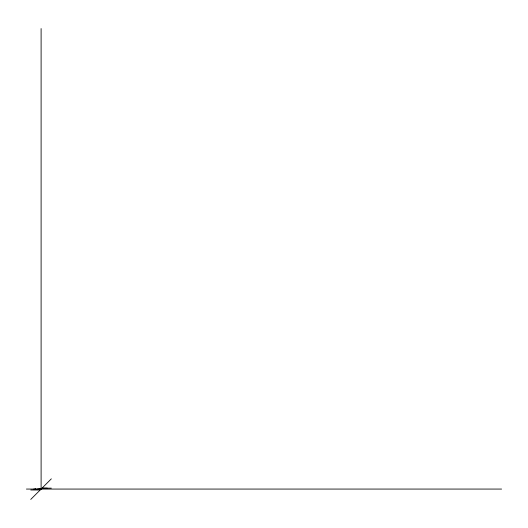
<?xml version="1.0" encoding="UTF-8"?>
<svg xmlns="http://www.w3.org/2000/svg" width="528" height="528" viewBox="0 0 528 528"><rect width="100%" height="100%" fill="white"/><g stroke="black" fill="none" stroke-linecap="round" stroke-linejoin="round"><path stroke-width="0.79" d="M30.743 499.429L41.468 488.723A2.251 2.251 0 0 1 41.91 488.413A2.033 2.033 0 0 1 42.379 488.255L42.761 488.195M51.328 478.843L41.105 489.067L41.105 28.571M40.933 489.238L40.795 489.37A2.132 2.132 0 0 1 39.831 489.892L38.188 489.984M43.019 488.248L43.177 488.235M47.282 488.149L42.827 488.189L37.29 489.053M42.867 488.189L51.328 488.149M36.148 489.067L35.699 489.067M35.666 489.067L35.336 489.067M35.264 489.067L33.746 489.067M37.739 489.991L30.743 489.991M26.4 489.067L501.6 489.067"/></g></svg>
